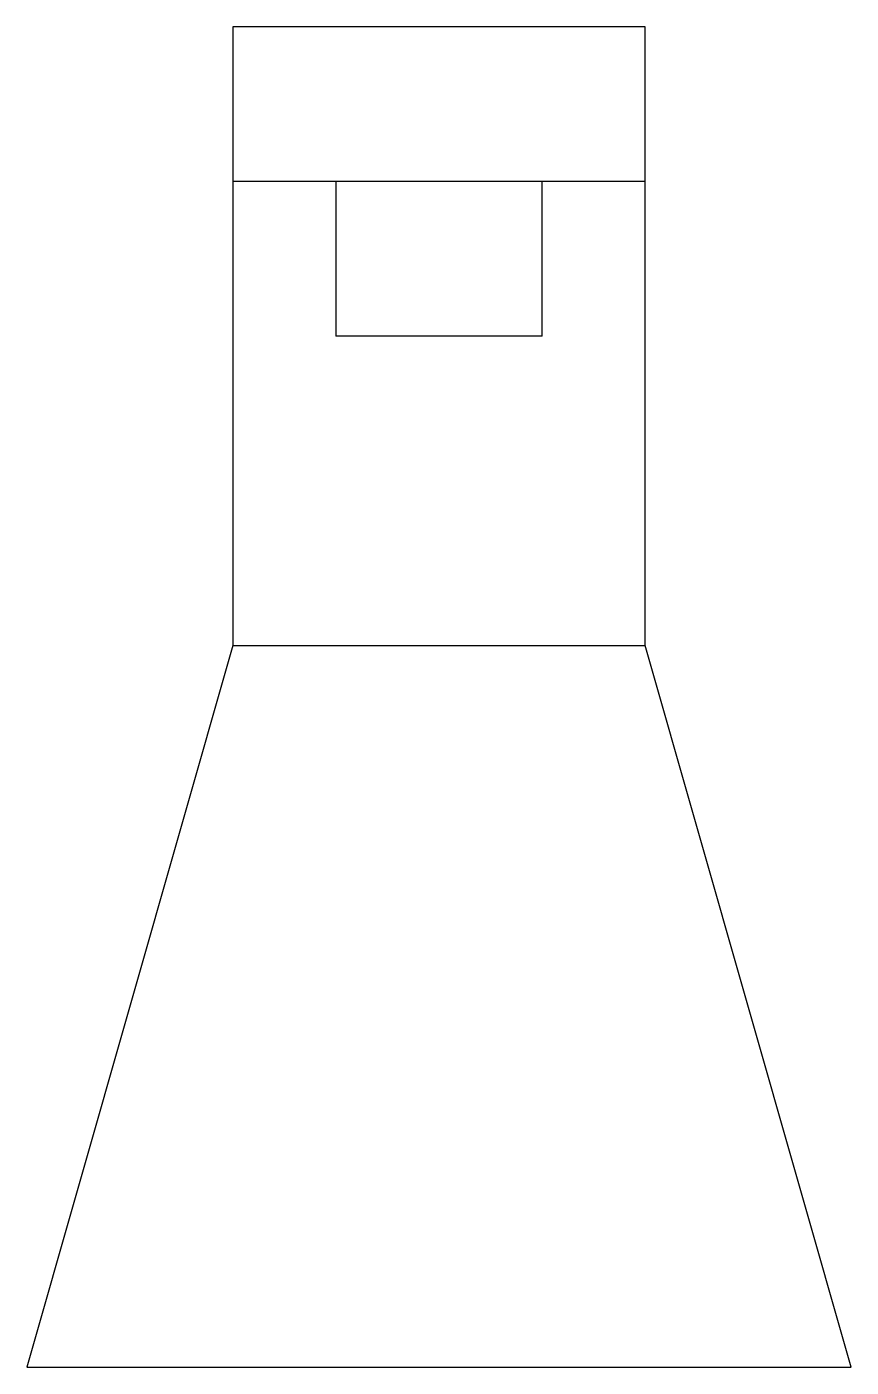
# Model space of a CAD drawing. Extents: x -0.04 to 0.04, y 0 to 0.13.
import ezdxf

# ---------------------------------------------------------------- set-up
doc = ezdxf.new("R2010")
doc.units = 0
doc.layers.add('SN', color=7, linetype='CONTINUOUS')

msp = doc.modelspace()

# ---------------------------------------------------------------- linework, layer by layer
at = {"layer": 'SN', "color": 0}
for p, q in [((0.02, 0.13), (-0.02, 0.13)), ((-0.02, 0.13), (-0.02, 0.07)), ((0.02, 0.07), (0.02, 0.13)), ((0.02, 0.115), (-0.02, 0.115)), ((-0.01, 0.115), (-0.01, 0.1)), ((0.01, 0.1), (0.01, 0.115)), ((0.01, 0.1), (-0.01, 0.1)), ((-0.02, 0.07), (-0.04, 0)), ((-0.02, 0.07), (0.02, 0.07)), ((0.04, 0), (0.02, 0.07)), ((-0.04, 0), (0.04, 0))]:
    msp.add_line(p, q, dxfattribs=at)

doc.saveas('drawing.dxf')
